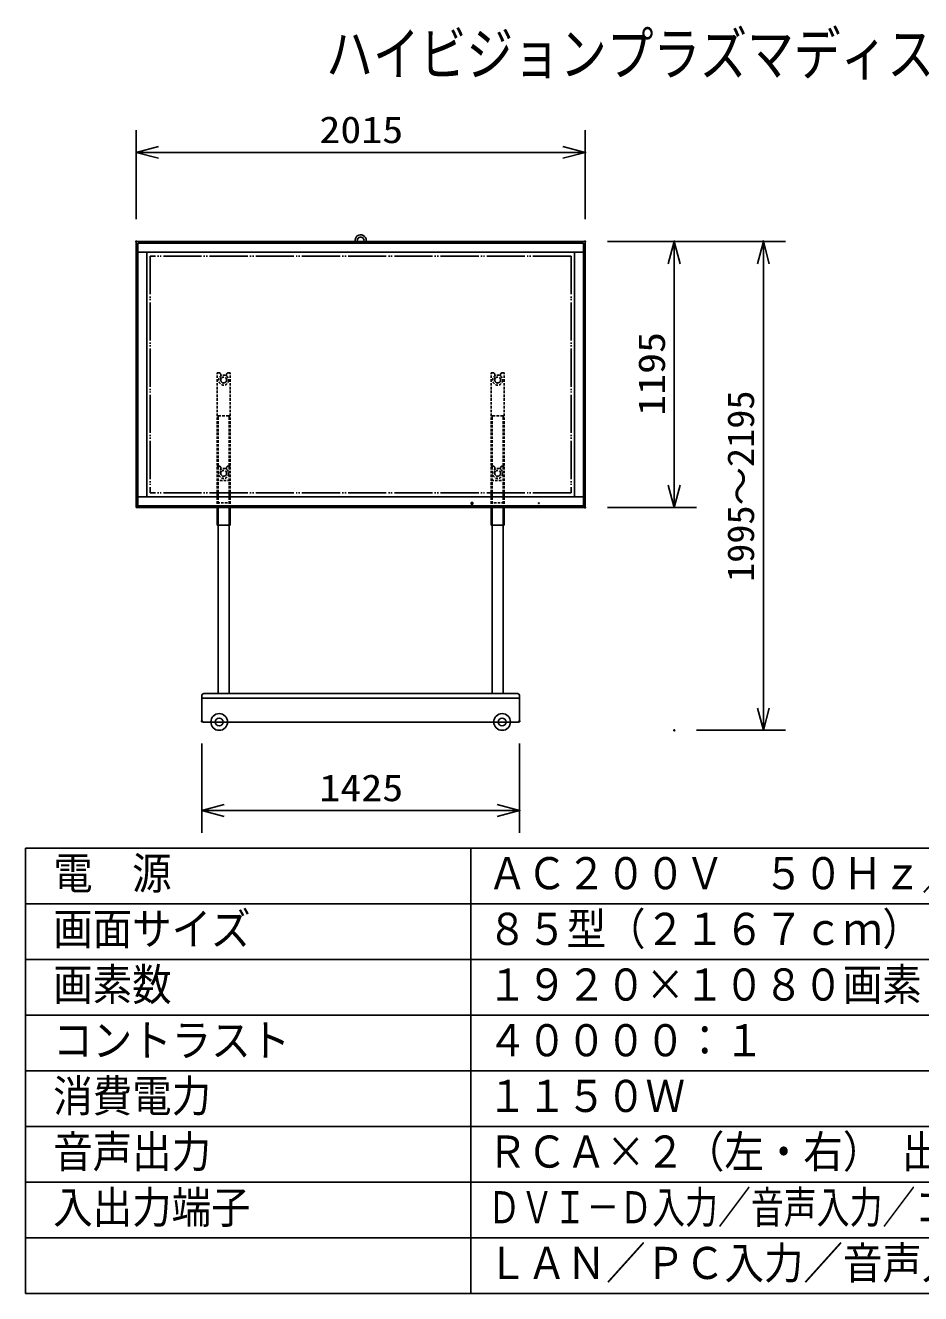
# Model space of a CAD drawing. Units: millimetres, scale not verified. Extents: x -63 to 63, y -57 to 57.
# Drawn here: x -62.5 to 17.9, y -56.5 to 57.4 of the extents above; entities that cross this region are included whole.
import ezdxf
from ezdxf.enums import TextEntityAlignment as Align

# ---------------------------------------------------------------- set-up
doc = ezdxf.new("R2010")
doc.units = ezdxf.units.MM
doc.header["$LTSCALE"] = 0.190236
doc.header["$PDMODE"] = 32
doc.header["$PDSIZE"] = 0.0951
doc.linetypes.add('DASHED1', pattern=[1.8, 1.2, -0.6])
doc.linetypes.add('LONG_DOUBLE_CHAIN', pattern=[21.8, 18, -1, 0.6, -0.6, 0.6, -1])
for name, color, linetype in [('0-0_MOJI1', 2, 'Continuous'), ('0-2_WAKU', 1, 'Continuous'), ('0-3_GAIKEI', 1, 'Continuous'), ('0-4_SUNPO', 7, 'Continuous'), ('0-5_Defpoints', 7, 'Continuous')]:
    doc.layers.add(name, color=color, linetype=linetype)
doc.styles.add('ＭＳ ゴシック', font='')
doc.styles.get('ＭＳ ゴシック').set_extended_font_data('MS Gothic')

# ---------------------------------------------------------------- blocks, each defined once
blk = doc.blocks.new('_OPEN30')
at = {"layer": '0-4_SUNPO'}
blk.add_line((0, 0), (-1, 0), dxfattribs=at)
blk.add_lwpolyline([(-1, 0.26795), (0, 0), (-1, -0.26795)], dxfattribs=at)

msp = doc.modelspace()

# ---------------------------------------------------------------- linework, layer by layer
at = {"layer": '0-2_WAKU', "color": 4}
for p, q in [((-62.5001, -16.5), (-62.5001, -56.5001)), ((-62.5001, -16.5), (62.5001, -16.5)), ((-22.5, -16.5), (-22.5, -56.5001))]:
    msp.add_line(p, q, dxfattribs=at)
at = {"layer": '0-2_WAKU'}
for p, q in [((-62.5001, -21.5), (62.5001, -21.5)), ((-62.5001, -26.5), (62.5001, -26.5)), ((-62.5001, -31.5001), (62.5001, -31.5001)), ((-62.5001, -36.5001), (62.5001, -36.5001)), ((-62.5001, -41.5001), (62.5001, -41.5001)), ((-62.5001, -46.5001), (62.5001, -46.5001)), ((-62.5001, -51.5001), (62.5001, -51.5001))]:
    msp.add_line(p, q, dxfattribs=at)
at = {"layer": '0-2_WAKU', "color": 4}
msp.add_lwpolyline([(62.5001, -16.5), (62.5001, -56.5001), (-62.5001, -56.5001)], dxfattribs=at)
at = {"layer": '0-3_GAIKEI', "color": 7}
for p, q in [((-52.5495, 37.983), (-12.2494, 37.983)), ((-52.5495, 14.083), (-52.5495, 37.983)), ((-12.2494, 14.083), (-12.2494, 37.983)), ((-12.2494, 14.083), (-52.5495, 14.083)), ((-45.2735, 12.503), (-45.2735, 14.083)), ((-45.1995, -2.6131), (-45.1995, 14.083)), ((-44.1995, -2.6131), (-44.1995, 14.083)), ((-44.1255, 12.503), (-44.1255, 14.083)), ((-20.6735, 12.503), (-20.6735, 14.083)), ((-20.5995, -2.6131), (-20.5995, 14.083)), ((-19.5995, -2.6131), (-19.5995, 14.083)), ((-19.5255, 12.503), (-19.5255, 14.083)), ((-45.2735, 12.503), (-44.1255, 12.503)), ((-19.5255, 12.503), (-20.6735, 12.503)), ((-46.6495, -5.0931), (-46.6495, -2.7731)), ((-46.4895, -2.6131), (-18.3095, -2.6131)), ((-18.1495, -5.0931), (-18.1495, -2.7731)), ((-46.5495, -5.1931), (-18.2495, -5.1931))]:
    msp.add_line(p, q, dxfattribs=at)
at = {"layer": '0-3_GAIKEI'}
for p, q in [((-12.4094, 37.8326), (-52.3991, 37.8326)), ((-52.3991, 37.8326), (-52.3991, 14.083)), ((-12.3998, 37.8326), (-12.3998, 14.083)), ((-52.3991, 37.023), (-13.2094, 37.023)), ((-51.5995, 37.023), (-51.5995, 15.043)), ((-13.2094, 37.023), (-13.1994, 37.023)), ((-13.1994, 37.023), (-13.1994, 15.043)), ((-13.1994, 37.023), (-12.3998, 37.023)), ((-12.3998, 15.043), (-52.3991, 15.043)), ((-52.3991, 14.2334), (-12.4094, 14.2334)), ((-22.4705, 14.544), (-22.4705, 14.402)), ((-22.3285, 14.544), (-22.4705, 14.544)), ((-22.4705, 14.402), (-22.3285, 14.402)), ((-22.3285, 14.402), (-22.3285, 14.544)), ((-16.3755, 14.497), (-16.4235, 14.497)), ((-16.4235, 14.497), (-16.4235, 14.449)), ((-16.4235, 14.449), (-16.3755, 14.449)), ((-16.3755, 14.449), (-16.3755, 14.497)), ((-46.6495, -3.0331), (-18.1495, -3.0331))]:
    msp.add_line(p, q, dxfattribs=at)
at = {"layer": '0-3_GAIKEI', "color": 3}
for p, q in [((-2.2494, 37.983), (5.7506, 37.983)), ((3.7506, -3.9171), (3.7506, 35.983)), ((-2.2494, -5.9171), (5.7506, -5.9171)), ((-46.6495, -7.1116), (-46.6495, -15.1116)), ((-18.1495, -7.1116), (-18.1495, -15.1116)), ((-44.6495, -13.1116), (-20.1495, -13.1116))]:
    msp.add_line(p, q, dxfattribs=at)
at = {"layer": '0-3_GAIKEI', "color": 7, "linetype": 'LONG_DOUBLE_CHAIN'}
for p, q in [((-13.5074, 36.66), (-13.5074, 15.406)), ((-13.5074, 15.406), (-51.2915, 15.406))]:
    msp.add_line(p, q, dxfattribs=at)
at = {"layer": '0-3_GAIKEI', "linetype": 'DASHED1'}
for p, q in [((-45.2735, 14.083), (-45.2735, 26.183)), ((-45.2735, 26.183), (-45.0999, 26.183)), ((-44.9878, 26.1123), (-45.0292, 26.1537)), ((-44.9585, 25.548), (-44.9585, 26.0416)), ((-44.4405, 25.548), (-44.4405, 26.0416)), ((-44.4112, 26.1123), (-44.3698, 26.1537)), ((-44.1255, 26.183), (-44.2991, 26.183)), ((-44.1255, 14.083), (-44.1255, 26.183)), ((-20.6735, 26.183), (-20.4999, 26.183)), ((-20.6735, 14.083), (-20.6735, 26.183)), ((-20.3878, 26.1123), (-20.4292, 26.1537)), ((-20.3585, 25.548), (-20.3585, 26.0416)), ((-19.8405, 25.548), (-19.8405, 26.0416)), ((-19.8112, 26.1123), (-19.7697, 26.1537)), ((-19.5255, 26.183), (-19.699, 26.183)), ((-19.5255, 14.083), (-19.5255, 26.183)), ((-45.1995, 22.207), (-45.1995, 22.267)), ((-45.1995, 14.083), (-45.1995, 22.207)), ((-44.2595, 22.327), (-45.1395, 22.327)), ((-44.1995, 22.207), (-44.1995, 22.267)), ((-44.1995, 14.083), (-44.1995, 22.207)), ((-20.5995, 22.207), (-20.5995, 22.267)), ((-20.5995, 14.083), (-20.5995, 22.207)), ((-20.5395, 22.327), (-19.6595, 22.327)), ((-19.5995, 22.207), (-19.5995, 22.267)), ((-19.5995, 14.083), (-19.5995, 22.207)), ((-45.2735, 17.803), (-45.0999, 17.803)), ((-44.9878, 17.7323), (-45.0292, 17.7737)), ((-44.9585, 17.168), (-44.9585, 17.6616)), ((-44.4405, 17.168), (-44.4405, 17.6616)), ((-44.4112, 17.7323), (-44.3698, 17.7737)), ((-44.1255, 17.803), (-44.2991, 17.803)), ((-20.6735, 17.803), (-20.4999, 17.803)), ((-20.3878, 17.7323), (-20.4292, 17.7737)), ((-20.3585, 17.168), (-20.3585, 17.6616)), ((-19.8405, 17.168), (-19.8405, 17.6616)), ((-19.8112, 17.7323), (-19.7697, 17.7737)), ((-19.5255, 17.803), (-19.699, 17.803)), ((-44.1255, 16.503), (-45.2735, 16.503)), ((-20.6735, 16.503), (-19.5255, 16.503)), ((-45.2735, 14.503), (-44.1255, 14.503)), ((-19.5255, 14.503), (-20.6735, 14.503))]:
    msp.add_line(p, q, dxfattribs=at)
at = {"layer": '0-3_GAIKEI', "color": 7, "linetype": 'LONG_DOUBLE_CHAIN'}
msp.add_lwpolyline([(-13.5074, 36.66), (-51.2915, 36.66), (-51.2915, 15.406)], dxfattribs=at)
at = {"layer": '0-3_GAIKEI', "linetype": 'DASHED1'}
for centre, radius in [((-44.6995, 25.533), 0.45), ((-44.6995, 25.533), 0.264), ((-20.0995, 25.533), 0.45), ((-20.0995, 25.533), 0.264), ((-44.6995, 17.153), 0.45), ((-44.6995, 17.153), 0.264), ((-20.0995, 17.153), 0.45), ((-20.0995, 17.153), 0.264)]:
    msp.add_circle(centre, radius, dxfattribs=at)
at = {"layer": '0-3_GAIKEI'}
for centre, radius in [((-45.0995, -5.1671), 0.75), ((-19.6995, -5.1671), 0.75), ((-45.0995, -5.1671), 0.354), ((-19.6995, -5.1671), 0.354)]:
    msp.add_circle(centre, radius, dxfattribs=at)
for radius, start, end in [(0.5, 0, 190.36976), (0.3, 342.5424, 180), (0.3, 180, 197.4576), (0.5, 349.63024, 0)]:
    msp.add_arc((-32.3995, 38.073), radius, start, end, dxfattribs=at)
at = {"layer": '0-3_GAIKEI', "linetype": 'DASHED1'}
for centre, radius, start, end in [((-45.0999, 26.083), 0.1, 45, 90), ((-45.0585, 26.0416), 0.1, 0, 45), ((-44.6995, 25.548), 0.259, 180, 0), ((-44.3405, 26.0416), 0.1, 135, 180), ((-44.2991, 26.083), 0.1, 90, 135), ((-20.4999, 26.083), 0.1, 45, 90), ((-20.4585, 26.0416), 0.1, 0, 45), ((-20.0995, 25.548), 0.259, 180, 0), ((-19.7405, 26.0416), 0.1, 135, 180), ((-19.699, 26.083), 0.1, 90, 135), ((-45.1395, 22.267), 0.06, 90, 180), ((-44.2595, 22.267), 0.06, 0, 90), ((-20.5395, 22.267), 0.06, 90, 180), ((-19.6595, 22.267), 0.06, 0, 90), ((-45.0999, 17.703), 0.1, 45, 90), ((-45.0585, 17.6616), 0.1, 0, 45), ((-44.6995, 17.168), 0.259, 180, 0), ((-44.3405, 17.6616), 0.1, 135, 180), ((-44.2991, 17.703), 0.1, 90, 135), ((-20.4999, 17.703), 0.1, 45, 90), ((-20.4585, 17.6616), 0.1, 0, 45), ((-20.0995, 17.168), 0.259, 180, 0), ((-19.7405, 17.6616), 0.1, 135, 180), ((-19.699, 17.703), 0.1, 90, 135)]:
    msp.add_arc(centre, radius, start, end, dxfattribs=at)
at = {"layer": '0-3_GAIKEI', "color": 7}
for centre, radius, start, end in [((-46.4895, -2.7731), 0.16, 90, 180), ((-18.3095, -2.7731), 0.16, 0, 90), ((-46.5495, -5.0931), 0.1, 180, 270), ((-18.2495, -5.0931), 0.1, 270, 0)]:
    msp.add_arc(centre, radius, start, end, dxfattribs=at)
at = {"layer": '0-4_SUNPO', "color": 3}
for p, q in [((-52.5495, 39.983), (-52.5495, 47.983)), ((-12.2494, 39.983), (-12.2494, 47.983)), ((-50.5495, 45.983), (-14.2495, 45.983)), ((-10.2494, 37.983), (-2.2494, 37.983)), ((-4.2494, 16.083), (-4.2494, 35.983)), ((-10.2494, 14.083), (-2.2494, 14.083))]:
    msp.add_line(p, q, dxfattribs=at)
at = {"layer": '0-4_SUNPO'}
for p in [(-4.2494, 37.983), (3.7506, 37.983), (-46.6495, -5.1116), (-18.1495, -5.1116), (-4.2494, -5.9171), (-18.1495, -13.1116)]:
    msp.add_point(p, dxfattribs=at)
at = {"layer": '0-5_Defpoints'}
for p in [(-12.2494, 45.983), (-52.5495, 37.983), (-12.2494, 37.983), (-4.2494, 37.983), (-12.2494, 14.083)]:
    msp.add_point(p, dxfattribs=at)

# ---------------------------------------------------------------- block references
at = {"layer": '0-3_GAIKEI', "xscale": 2, "yscale": 2}
for p, rotation in [((3.7506, 37.983), 90), ((3.7506, -5.9171), 270), ((-46.6495, -13.1116), 180)]:
    msp.add_blockref('_OPEN30', p, dxfattribs=dict(at, rotation=rotation))
msp.add_blockref('_OPEN30', (-18.1495, -13.1116), dxfattribs=at)
at = {"layer": '0-4_SUNPO', "xscale": 2, "yscale": 2}
for p, rotation in [((-52.5495, 45.983), 180), ((-4.2494, 37.983), 90), ((-4.2494, 14.083), 270)]:
    msp.add_blockref('_OPEN30', p, dxfattribs=dict(at, rotation=rotation))
msp.add_blockref('_OPEN30', (-12.2494, 45.983), dxfattribs=at)

# ---------------------------------------------------------------- texts
at = {"layer": '0-0_MOJI1', "style": 'ＭＳ ゴシック'}
for s, height, width, p in [('ハイビジョンプラズマディスプレイ床置きスタンド', 3.848, 0.8, (-35.5001, 51.7599)), ('電  源', 2.887, 0.9, (-60.0001, -21.0552)), ('ＡＣ２００Ｖ\u3000５０Ｈｚ／６０Ｈｚ', 2.887, 0.9, (-21, -21.0552)), ('画面サイズ', 2.887, 0.9, (-60.0001, -26.0552)), ('８５型（２１６７ｃｍ）１６：９', 2.887, 0.9, (-21, -26.0552)), ('画素数', 2.887, 0.9, (-60.0001, -31.0552)), ('１９２０×１０８０画素', 2.887, 0.9, (-21, -31.0552)), ('コントラスト', 2.887, 0.9, (-60.0001, -36.0552)), ('４００００：１', 2.887, 0.9, (-21, -36.0552)), ('消費電力', 2.887, 0.9, (-60.0001, -41.0552)), ('１１５０Ｗ', 2.887, 0.9, (-21, -41.0552)), ('音声出力', 2.887, 0.9, (-60.0001, -46.0552)), ('ＲＣＡ×２（左・右） 出力：可変', 2.887, 0.9, (-21, -46.0552)), ('入出力端子', 2.887, 0.9, (-60.0001, -51.0552)), ('ＤＶＩ－Ｄ入力／音声入力／コンポーネント入力／音声入力', 2.887, 0.75, (-21, -51.0552)), ('ＬＡＮ／ＰＣ入力／音声入力／シリアル', 2.887, 0.9, (-21, -56.0552))]:
    msp.add_text(s, height=height, dxfattribs=dict(at, width=width)).set_placement(p, align=Align.BOTTOM_LEFT)
at = {"layer": '0-3_GAIKEI', "color": 3, "style": 'ＭＳ ゴシック', "width": 1.05}
msp.add_text('1995～2195', height=2.406, rotation=90, dxfattribs=at).set_placement((3.641, 7.4043), align=Align.BOTTOM_LEFT)
at = {"layer": '0-3_GAIKEI', "color": 3, "style": 'ＭＳ ゴシック', "width": 1.15}
msp.add_text('1425', height=2.406, dxfattribs=at).set_placement((-36.1068, -13.002), align=Align.BOTTOM_LEFT)
at = {"layer": '0-4_SUNPO', "color": 3, "style": 'ＭＳ ゴシック', "width": 1.15}
msp.add_text('2015', height=2.406, dxfattribs=at).set_placement((-36.1068, 46.0926), align=Align.BOTTOM_LEFT)
msp.add_text('1195', height=2.406, rotation=90, dxfattribs=at).set_placement((-4.359, 22.3256), align=Align.BOTTOM_LEFT)

doc.saveas('drawing.dxf')
